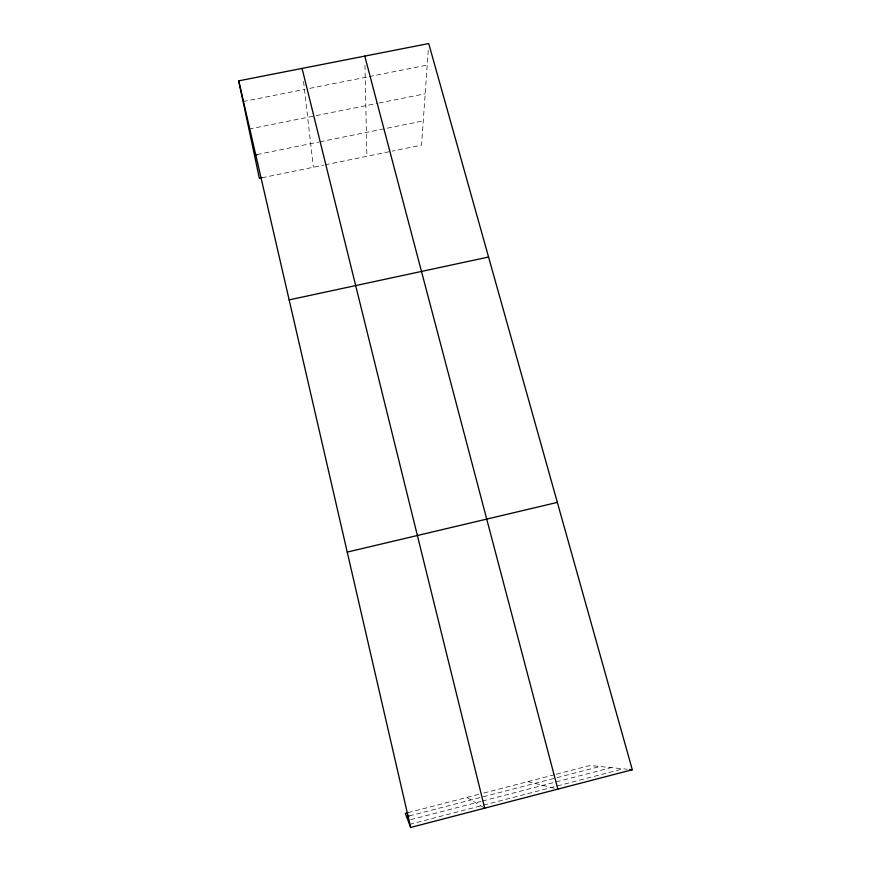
<?xml version="1.0" encoding="UTF-8"?>
<svg xmlns="http://www.w3.org/2000/svg" width="871" height="871" viewBox="0 0 871 871"><rect width="100%" height="100%" fill="white"/><g stroke="black" fill="none" stroke-linecap="round" stroke-linejoin="round"><path stroke-width="0.65" stroke-dasharray="4.36 3.27" d="M428.249 50.278L421.564 145.119L392.233 151.119M409.501 824.391L480.846 805.838M483.459 805.152L623.146 768.832M407.966 812.676L478.593 794.374M483.786 793.035L555.077 774.559M556.373 774.221L590.048 765.5L627.066 769.224M409.218 815.964L555.698 777.966M556.994 777.629L599.923 766.491M410.6 819.698L481.042 801.407M482.36 801.059L611.126 767.623M261.997 177.749L323.816 165.109M325.123 164.848L390.894 151.391M257.065 154.548L318.634 142.071M319.962 141.81L423.273 120.884M248.932 129.082L377.698 103.279M379.016 103.018L425.179 93.763M243.096 101.559L304.469 89.397M309.749 88.352L367.867 76.844M369.184 76.583L427.204 65.096M527.88 781.603L556.547 788.799M466.921 797.401L484.701 808.168M303.565 81.526L313.364 167.243M364.971 65.401L366.898 156.301"/><path stroke-width="1.31" d="M407.966 812.676L405.353 813.351L410.655 827.45L632.292 769.746L428.717 43.55L238.708 80.851L259.362 178.294L261.997 177.749M406.583 816.639L409.218 815.964M347.246 552.094L557.353 502.404M289.15 299.885L488.566 257.032M254.441 155.082L257.065 154.548M629.679 769.485L632.292 769.746M364.775 56.103L557.843 789.126M302.063 68.406L484.701 808.168M238.708 80.851L410.655 827.45"/></g></svg>
